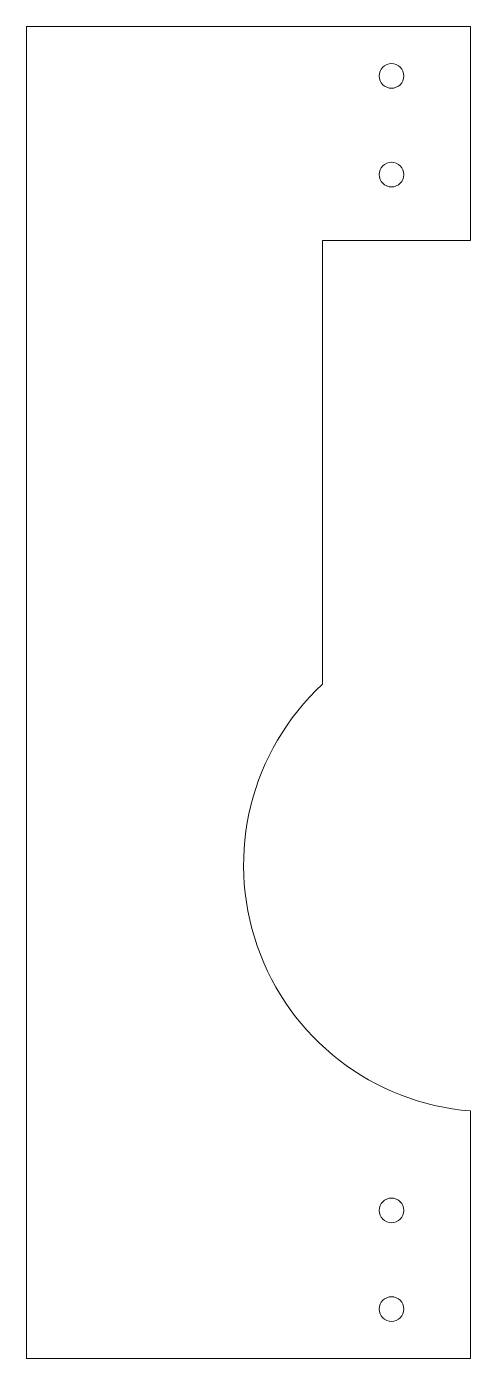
# Model space of a CAD drawing. Header units: millimetres. Extents: x -45 to 0, y 0 to 135.
import ezdxf

# ---------------------------------------------------------------- set-up
doc = ezdxf.new("R2010")
doc.units = ezdxf.units.MM

msp = doc.modelspace()

# ---------------------------------------------------------------- linework, layer by layer
at = {"color": 7, "linetype": 'Continuous', "lineweight": 15}
for p, q in [((-45, 0), (-45, 135)), ((-45, 135), (0, 135)), ((0, 135), (0, 113.33)), ((0, 113.33), (-15, 113.33)), ((-15, 113.33), (-15, 68.33)), ((0, 25.08), (0, 0)), ((0, 0), (-45, 0))]:
    msp.add_line(p, q, dxfattribs=at)
for centre in [(-8, 130), (-8, 120), (-8, 15), (-8, 5)]:
    msp.add_circle(centre, 1.25, dxfattribs=at)
msp.add_arc((2, 50), 25, 132.8436, 265.4114, dxfattribs=at)

doc.saveas('drawing.dxf')
